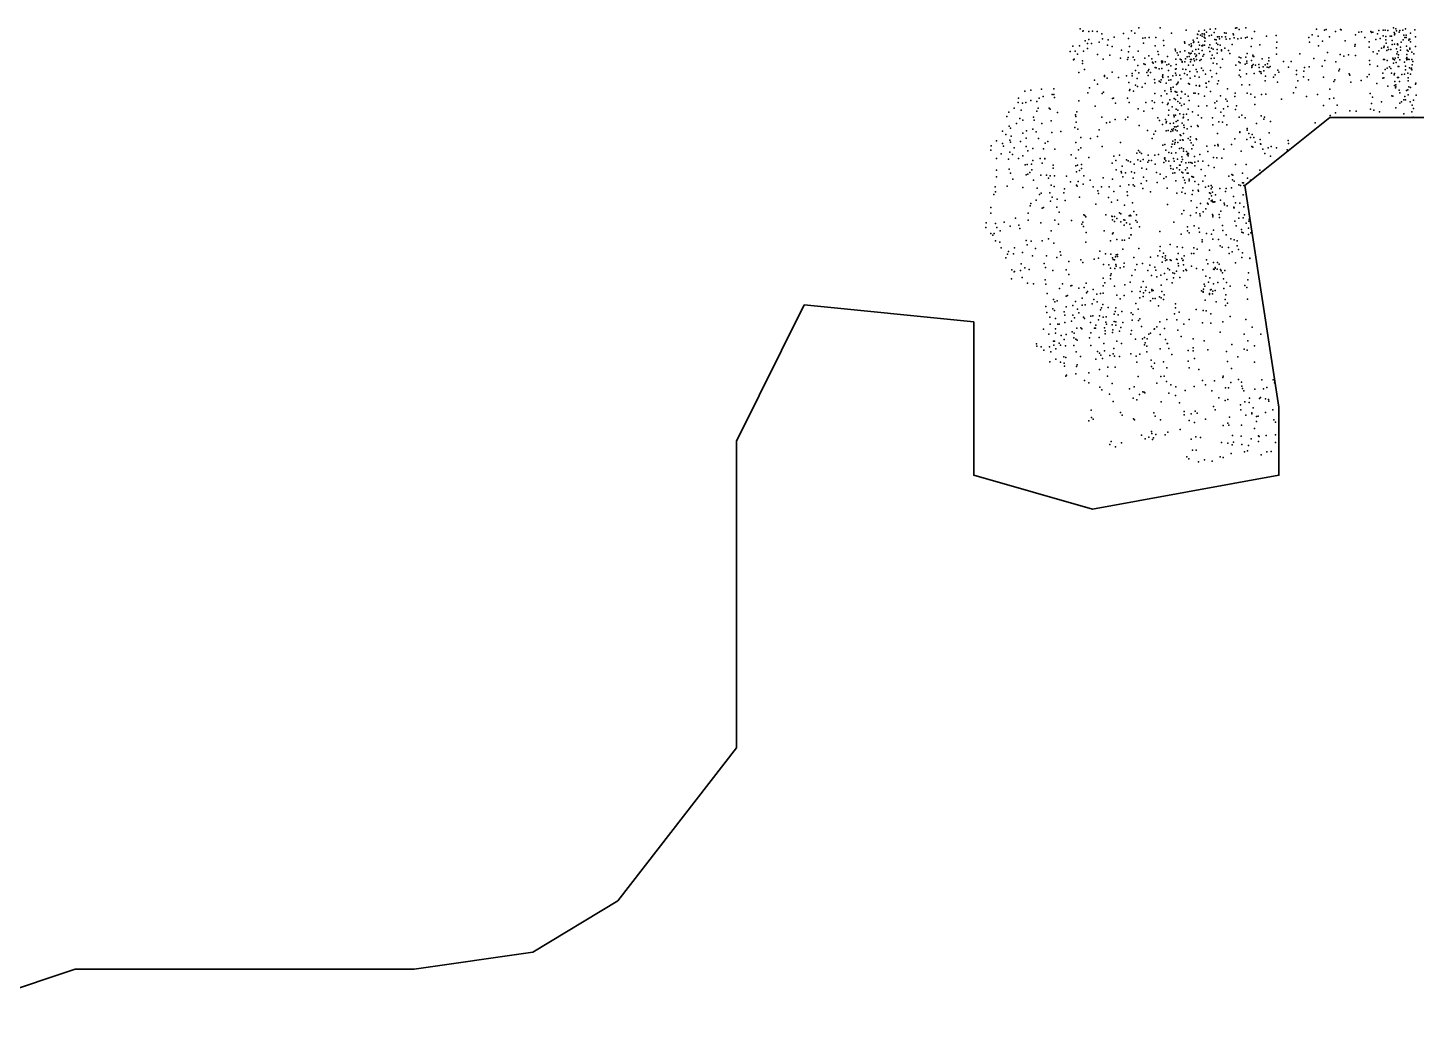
# Model space of a CAD drawing. Header units: millimetres. Extents: x -60275265 to 22802890, y -38578442 to 24337084.
# Drawn here: x 2033506 to 12418122, y -22397507 to -14973304 of the extents above; entities that cross this region are included whole.
import ezdxf

# ---------------------------------------------------------------- set-up
doc = ezdxf.new("R2010")
doc.units = ezdxf.units.MM
doc.header["$MEASUREMENT"] = 0
doc.layers.add('Outline', color=7, linetype='Continuous', true_color=0x000000)
doc.layers.add('particles', color=7, linetype='Continuous', true_color=0x000000)

msp = doc.modelspace()

# ---------------------------------------------------------------- linework, layer by layer
at = {"layer": 'Outline', "color": 3, "lineweight": 35, "true_color": 0x00ff00}
msp.add_lwpolyline([(13039331, -15644525), (11771230, -15644525), (11137351, -16154225), (11390938, -17810758), (11390938, -18320118), (9996120, -18575021), (9108430, -18320118), (9108430, -17173555), (7840611, -17045992), (7333096, -18065321), (7333096, -19467070), (7333096, -20358836), (6445571, -21505459), (5811691, -21887819), (4924165, -22014924), (3148832, -22014924), (2388023, -22014924), (1246851, -22397507)], dxfattribs=at)
at = {"layer": 'particles', "color": 93, "true_color": 0x67d435}
for p in [(9905622, -14981304), (9923622, -14999304), (9926622, -14997304), (9970622, -15000304), (9996622, -14998304), (10030622, -15001304), (10066622, -15019304), (10070622, -15055304), (10159622, -15043304), (10229622, -15015304), (10265622, -15054304), (10287622, -14997304), (10313622, -15013304), (10344622, -14973304), (10372622, -15051304), (10391622, -15049304), (10419622, -15047304), (10471622, -15045304), (10502622, -14974304), (10588622, -15013304), (10697622, -14992304), (10779622, -15051304), (10781622, -15021304), (10784622, -15024304), (10791622, -14999304), (10803622, -15029304), (10816622, -15018304), (10817622, -15036304), (10831622, -15044304), (10832622, -15019304), (10833622, -14990304), (10834622, -15025304), (10839622, -15051304), (10850622, -15006304), (10870622, -15033304), (10876622, -14983304), (10886622, -15028304), (10907622, -15008304), (10917622, -14980304), (10931622, -15041304), (10943622, -15041304), (10947622, -15055304), (10963622, -15041304), (10983622, -15011304), (10990622, -15042304), (10996622, -15013304), (11023622, -15057304), (11048622, -15018304), (11050622, -15027304), (11056622, -15049304), (11066622, -14976304), (11076622, -14973304), (11082622, -15056304), (11093622, -14985304), (11108622, -15050304), (11140622, -15048304), (11144622, -14974304), (11152622, -15043304), (11189622, -15053304), (11208622, -15000304), (11298622, -15036304), (11369622, -15030304), (11614622, -15047304), (11638622, -15026304), (11672622, -14983304), (11684622, -15037304), (11732622, -14991304), (11745622, -14986304), (11768622, -15040304), (11814622, -15001304), (11851622, -14985304), (11856622, -14988304), (11964622, -15025304), (11987622, -15007304), (12009622, -15004304), (12034622, -15045304), (12077622, -15002304), (12084622, -15009304), (12092622, -15006304), (12127622, -15018304), (12139622, -14994304), (12147622, -15054304), (12169622, -14990304), (12170622, -15033304), (12185622, -14992304), (12191622, -15039304), (12204622, -14994304), (12222622, -15035304), (12232622, -15037304), (12247622, -14974304), (12252622, -15008304), (12254622, -15027304), (12257622, -15018304), (12264622, -14981304), (12269622, -14997304), (12289622, -15007304), (12294622, -14994304), (12317622, -14992304), (12326622, -15029304), (12332622, -15045304), (12336622, -14982304), (12342622, -15045304), (12343622, -15029304), (12375622, -15014304), (12407622, -14988304), (12412622, -15041304), (9830622, -15150304), (9850622, -15111304), (9866622, -15147304), (9898622, -15109304), (9929622, -15148304), (9942622, -15070304), (9958622, -15128304), (9959622, -15090304), (9969622, -15060304), (9989622, -15091304), (10046622, -15080304), (10108622, -15103304), (10113622, -15063304), (10143622, -15114304), (10213622, -15140304), (10265622, -15152304), (10274622, -15112304), (10337622, -15148304), (10378622, -15087304), (10465622, -15109304), (10486622, -15151304), (10528622, -15068304), (10529622, -15106304), (10615622, -15134304), (10616622, -15145304), (10629622, -15161304), (10651622, -15153304), (10685622, -15079304), (10686622, -15087304), (10686622, -15146304), (10716622, -15160304), (10719622, -15101304), (10733622, -15093304), (10733622, -15114304), (10736622, -15107304), (10745622, -15148304), (10750622, -15066304), (10751622, -15083304), (10753622, -15079304), (10768622, -15136304), (10789622, -15080304), (10790622, -15133304), (10797622, -15102304), (10814622, -15107304), (10816622, -15142304), (10820622, -15109304), (10821622, -15103304), (10835622, -15103304), (10837622, -15073304), (10867622, -15121304), (10874622, -15101304), (10875622, -15150304), (10886622, -15126304), (10898622, -15134304), (10912622, -15062304), (10922622, -15064304), (10924622, -15087304), (10928622, -15136304), (10934622, -15099304), (10951622, -15104304), (10960622, -15145304), (10961622, -15139304), (10986622, -15126304), (10996622, -15058304), (11014622, -15143304), (11041622, -15098304), (11182622, -15112304), (11248622, -15100304), (11373622, -15124304), (11375622, -15080304), (11620622, -15081304), (11687622, -15109304), (11717622, -15074304), (11754622, -15158304), (11886622, -15071304), (11959622, -15111304), (11960622, -15099304), (12066622, -15079304), (12066622, -15119304), (12095622, -15152304), (12115622, -15061304), (12138622, -15146304), (12157622, -15125304), (12174622, -15120304), (12177622, -15110304), (12191622, -15063304), (12193622, -15089304), (12198622, -15144304), (12205622, -15117304), (12211622, -15135304), (12227622, -15135304), (12237622, -15069304), (12237622, -15097304), (12255622, -15095304), (12271622, -15131304), (12277622, -15094304), (12277622, -15098304), (12277622, -15153304), (12281622, -15101304), (12299622, -15119304), (12301622, -15141304), (12305622, -15081304), (12319622, -15064304), (12345622, -15110304), (12349622, -15141304), (12358622, -15148304), (12361622, -15066304), (12364622, -15059304), (12369622, -15058304), (12369622, -15125304), (12369622, -15132304), (12374622, -15079304), (12385622, -15155304), (12413622, -15114304), (9853622, -15214304), (9860622, -15209304), (9884622, -15170304), (9921622, -15221304), (9922622, -15241304), (10033622, -15173304), (10075622, -15208304), (10127622, -15178304), (10206622, -15201304), (10257622, -15211304), (10263622, -15196304), (10300622, -15194304), (10311622, -15213304), (10335622, -15256304), (10379622, -15244304), (10387622, -15201304), (10390622, -15247304), (10418622, -15183304), (10440622, -15205304), (10445622, -15231304), (10450622, -15239304), (10468622, -15228304), (10489622, -15174304), (10513622, -15223304), (10514622, -15236304), (10519622, -15231304), (10520622, -15222304), (10539622, -15229304), (10553622, -15251304), (10556622, -15189304), (10567622, -15245304), (10582622, -15257304), (10620622, -15207304), (10621622, -15249304), (10638622, -15178304), (10653622, -15209304), (10660622, -15213304), (10667622, -15230304), (10668622, -15226304), (10688622, -15229304), (10692622, -15205304), (10705622, -15190304), (10714622, -15253304), (10720622, -15189304), (10726622, -15169304), (10728622, -15229304), (10730622, -15211304), (10735622, -15164304), (10737622, -15211304), (10748622, -15253304), (10755622, -15205304), (10760622, -15221304), (10761622, -15167304), (10768622, -15189304), (10773622, -15177304), (10774622, -15211304), (10793622, -15166304), (10798622, -15218304), (10809622, -15211304), (10821622, -15185304), (10828622, -15172304), (10885622, -15204304), (10891622, -15178304), (10898622, -15237304), (10905622, -15201304), (10926622, -15244304), (10928622, -15162304), (10968622, -15207304), (11023622, -15166304), (11069622, -15253304), (11090622, -15229304), (11093622, -15194304), (11101622, -15235304), (11106622, -15197304), (11137622, -15246304), (11142622, -15192304), (11150622, -15223304), (11151622, -15239304), (11154622, -15165304), (11186622, -15217304), (11187622, -15258304), (11190622, -15259304), (11196622, -15178304), (11197622, -15187304), (11198622, -15249304), (11203622, -15188304), (11215622, -15254304), (11240622, -15247304), (11266622, -15205304), (11287622, -15250304), (11306622, -15243304), (11316622, -15197304), (11316622, -15221304), (11326622, -15264304), (11372622, -15170304), (11426622, -15226304), (11481622, -15225304), (11547622, -15168304), (11616622, -15265304), (11651622, -15204304), (11714622, -15260304), (11735622, -15217304), (11817622, -15228304), (11848622, -15172304), (11876622, -15186304), (11912622, -15175304), (11964622, -15180304), (12068622, -15217304), (12071622, -15248304), (12126622, -15167304), (12127622, -15261304), (12172622, -15211304), (12180622, -15211304), (12201622, -15217304), (12217622, -15265304), (12242622, -15201304), (12246622, -15207304), (12248622, -15239304), (12256622, -15212304), (12259622, -15201304), (12268622, -15233304), (12272622, -15167304), (12283622, -15196304), (12283622, -15262304), (12284622, -15176304), (12287622, -15262304), (12294622, -15213304), (12330622, -15231304), (12336622, -15260304), (12345622, -15202304), (12346622, -15172304), (12346622, -15214304), (12348622, -15195304), (12354622, -15208304), (12364622, -15211304), (12384622, -15210304), (12388622, -15250304), (12391622, -15226304), (12400622, -15167304), (9895622, -15308304), (9937622, -15286304), (10012622, -15364304), (10085622, -15338304), (10086622, -15330304), (10106622, -15351304), (10144622, -15306304), (10190622, -15345304), (10251622, -15332304), (10292622, -15315304), (10293622, -15332304), (10319622, -15293304), (10330622, -15353304), (10343622, -15309304), (10403622, -15308304), (10412622, -15295304), (10412622, -15330304), (10417622, -15286304), (10430622, -15308304), (10461622, -15361304), (10465622, -15269304), (10473622, -15272304), (10496622, -15281304), (10511622, -15363304), (10514622, -15278304), (10519622, -15336304), (10523622, -15326304), (10523622, -15346304), (10561622, -15341304), (10565622, -15293304), (10567622, -15365304), (10582622, -15362304), (10596622, -15333304), (10616622, -15282304), (10618622, -15313304), (10621622, -15327304), (10623622, -15280304), (10649622, -15328304), (10657622, -15354304), (10673622, -15282304), (10685622, -15316304), (10695622, -15284304), (10705622, -15324304), (10724622, -15299304), (10727622, -15350304), (10762622, -15336304), (10771622, -15285304), (10780622, -15302304), (10794622, -15343304), (10812622, -15274304), (10825622, -15293304), (10841622, -15319304), (10880622, -15293304), (10888622, -15340304), (10923622, -15314304), (10954622, -15270304), (11092622, -15327304), (11099622, -15289304), (11103622, -15341304), (11147622, -15317304), (11187622, -15270304), (11206622, -15315304), (11242622, -15269304), (11245622, -15301304), (11255622, -15302304), (11258622, -15314304), (11272622, -15266304), (11277622, -15295304), (11291622, -15336304), (11303622, -15268304), (11315622, -15271304), (11351622, -15343304), (11363622, -15325304), (11383622, -15290304), (11389622, -15304304), (11462622, -15267304), (11522622, -15293304), (11523622, -15322304), (11575622, -15339304), (11578622, -15297304), (11582622, -15271304), (11613622, -15362304), (11724622, -15343304), (11808622, -15362304), (11838622, -15295304), (11843622, -15282304), (11917622, -15318304), (11922622, -15327304), (12006622, -15368304), (12051622, -15340304), (12065622, -15322304), (12167622, -15351304), (12168622, -15313304), (12175622, -15348304), (12184622, -15286304), (12200622, -15275304), (12227622, -15277304), (12232622, -15312304), (12252622, -15324304), (12255622, -15316304), (12278622, -15345304), (12285622, -15344304), (12310622, -15323304), (12329622, -15319304), (12337622, -15287304), (12355622, -15312304), (12358622, -15348304), (12366622, -15272304), (12374622, -15319304), (12380622, -15281304), (12383622, -15274304), (12384622, -15287304), (9489622, -15447304), (9536622, -15440304), (9616622, -15432304), (9694622, -15472304), (9707622, -15429304), (9707622, -15472304), (9962622, -15460304), (9973622, -15423304), (10034622, -15396304), (10068622, -15465304), (10079622, -15454304), (10268622, -15382304), (10274622, -15442304), (10275622, -15434304), (10303622, -15448304), (10318622, -15402304), (10332622, -15412304), (10368622, -15417304), (10391622, -15390304), (10462622, -15384304), (10462622, -15464304), (10496622, -15373304), (10505622, -15381304), (10537622, -15445304), (10546622, -15387304), (10553622, -15467304), (10582622, -15423304), (10583622, -15436304), (10584622, -15449304), (10599622, -15418304), (10615622, -15450304), (10623622, -15455304), (10624622, -15397304), (10628622, -15454304), (10631622, -15389304), (10638622, -15379304), (10661622, -15450304), (10665622, -15453304), (10690622, -15469304), (10714622, -15391304), (10722622, -15396304), (10754622, -15461304), (10765622, -15462304), (10771622, -15405304), (10790622, -15468304), (10796622, -15410304), (10797622, -15405304), (10843622, -15388304), (10846622, -15387304), (10849622, -15417304), (10866622, -15375304), (10878622, -15451304), (10931622, -15393304), (10938622, -15370304), (11005622, -15430304), (11064622, -15462304), (11114622, -15401304), (11154622, -15462304), (11170622, -15401304), (11180622, -15470304), (11261622, -15472304), (11288622, -15369304), (11293622, -15469304), (11380622, -15379304), (11499622, -15459304), (11517622, -15419304), (11532622, -15370304), (11678622, -15471304), (11772622, -15432304), (11800622, -15376304), (11928622, -15381304), (12072622, -15465304), (12124622, -15391304), (12206622, -15411304), (12254622, -15405304), (12257622, -15375304), (12263622, -15423304), (12265622, -15401304), (12265622, -15414304), (12289622, -15439304), (12292622, -15375304), (12294622, -15459304), (12345622, -15442304), (12355622, -15437304), (12356622, -15369304), (12361622, -15416304), (12375622, -15420304), (12413622, -15395304), (12415622, -15387304), (9411622, -15575304), (9440622, -15533304), (9444622, -15499304), (9473622, -15537304), (9497622, -15533304), (9534622, -15516304), (9580622, -15525304), (9591622, -15575304), (9598622, -15499304), (9628622, -15487304), (9671622, -15575304), (9712622, -15495304), (9895622, -15520304), (10016622, -15560304), (10147622, -15503304), (10153622, -15500304), (10169622, -15538304), (10259622, -15500304), (10271622, -15533304), (10396622, -15531304), (10442622, -15519304), (10461622, -15533304), (10510622, -15482304), (10519622, -15533304), (10556622, -15546304), (10562622, -15538304), (10575622, -15511304), (10591622, -15564304), (10608622, -15501304), (10618622, -15509304), (10631622, -15477304), (10635622, -15525304), (10649622, -15538304), (10658622, -15499304), (10661622, -15555304), (10682622, -15545304), (10713622, -15485304), (10718622, -15516304), (10788622, -15559304), (10834622, -15484304), (10851622, -15557304), (10911622, -15534304), (10917622, -15574304), (10925622, -15521304), (10953622, -15483304), (10993622, -15506304), (11004622, -15521304), (11009622, -15563304), (11060622, -15488304), (11074622, -15556304), (11211622, -15491304), (11211622, -15546304), (11411622, -15507304), (11596622, -15487304), (11723622, -15554304), (11770622, -15505304), (11802622, -15499304), (11825622, -15551304), (12084622, -15539304), (12091622, -15491304), (12158622, -15527304), (12236622, -15481304), (12242622, -15485304), (12266622, -15573304), (12296622, -15538304), (12307622, -15528304), (12324622, -15512304), (12333622, -15488304), (12336622, -15512304), (12358622, -15474304), (12372622, -15526304), (12388622, -15551304), (12397622, -15514304), (12398622, -15576304), (12416622, -15477304), (9355622, -15638304), (9371622, -15605304), (9452622, -15652304), (9462622, -15589304), (9474622, -15665304), (9554622, -15643304), (9559622, -15665304), (9581622, -15598304), (9679622, -15582304), (9688622, -15670304), (9735622, -15607304), (9869622, -15624304), (9871622, -15637304), (9874622, -15679304), (9878622, -15601304), (10066622, -15643304), (10126622, -15679304), (10165622, -15659304), (10243622, -15658304), (10261622, -15641304), (10338622, -15580304), (10379622, -15598304), (10444622, -15577304), (10485622, -15646304), (10498622, -15666304), (10542622, -15658304), (10549622, -15675304), (10565622, -15628304), (10567622, -15590304), (10605622, -15626304), (10607622, -15639304), (10616622, -15627304), (10621622, -15582304), (10622622, -15674304), (10635622, -15589304), (10635622, -15666304), (10650622, -15617304), (10674622, -15647304), (10677622, -15643304), (10678622, -15621304), (10700622, -15620304), (10713622, -15582304), (10713622, -15662304), (10744622, -15603304), (10787622, -15628304), (10812622, -15648304), (10893622, -15647304), (10940622, -15676304), (10957622, -15604304), (10968622, -15678304), (10977622, -15580304), (10978622, -15633304), (11067622, -15584304), (11092622, -15642304), (11114622, -15628304), (11139622, -15646304), (11257622, -15632304), (11277622, -15657304), (11282622, -15641304), (11328622, -15675304), (11774622, -15629304), (11813622, -15609304), (11921622, -15595304), (11969622, -15596304), (12075622, -15582304), (12100622, -15590304), (12143622, -15603304), (12324622, -15618304), (12385622, -15601304), (12394622, -15641304), (9322622, -15747304), (9348622, -15772304), (9372622, -15708304), (9382622, -15723304), (9389622, -15783304), (9427622, -15690304), (9476622, -15761304), (9502622, -15744304), (9549622, -15731304), (9574622, -15752304), (9617622, -15689304), (9691622, -15756304), (9759622, -15750304), (9863622, -15719304), (9887622, -15731304), (10047622, -15737304), (10102622, -15683304), (10346622, -15704304), (10408622, -15742304), (10456622, -15769304), (10468622, -15746304), (10520622, -15697304), (10547622, -15745304), (10548622, -15685304), (10561622, -15741304), (10578622, -15688304), (10582622, -15750304), (10589622, -15733304), (10597622, -15745304), (10602622, -15729304), (10603622, -15687304), (10609622, -15714304), (10616622, -15736304), (10621622, -15714304), (10630622, -15745304), (10635622, -15709304), (10653622, -15774304), (10658622, -15779304), (10667622, -15686304), (10676622, -15763304), (10680622, -15701304), (10682622, -15720304), (10705622, -15729304), (10734622, -15712304), (10782622, -15705304), (10787622, -15711304), (10897622, -15699304), (10932622, -15763304), (11002622, -15698304), (11099622, -15751304), (11099622, -15756304), (11152622, -15738304), (11154622, -15727304), (11165622, -15765304), (11191622, -15771304), (11224622, -15690304), (11318622, -15759304), (11661622, -15685304), (9236622, -15888304), (9238622, -15856304), (9277622, -15818304), (9324622, -15840304), (9331622, -15858304), (9379622, -15814304), (9382622, -15829304), (9411622, -15872304), (9457622, -15825304), (9500622, -15860304), (9501622, -15798304), (9549622, -15876304), (9593622, -15802304), (9630622, -15878304), (9642622, -15837304), (9662622, -15823304), (9715622, -15880304), (9872622, -15831304), (9891622, -15885304), (9908622, -15793304), (9909622, -15870304), (9982622, -15801304), (10034622, -15787304), (10069622, -15861304), (10205622, -15832304), (10442622, -15802304), (10522622, -15852304), (10537622, -15847304), (10588622, -15863304), (10592622, -15843304), (10598622, -15822304), (10609622, -15843304), (10614622, -15812304), (10615622, -15832304), (10634622, -15831304), (10648622, -15875304), (10651622, -15813304), (10662622, -15871304), (10670622, -15811304), (10675622, -15815304), (10677622, -15878304), (10713622, -15802304), (10727622, -15813304), (10729622, -15789304), (10734622, -15835304), (10739622, -15879304), (10750622, -15852304), (10771622, -15804304), (10775622, -15809304), (10851622, -15858304), (10911622, -15854304), (10933622, -15847304), (10937622, -15857304), (10978622, -15882304), (11036622, -15847304), (11062622, -15805304), (11150622, -15810304), (11177622, -15795304), (11188622, -15862304), (11196622, -15866304), (11203622, -15794304), (11214622, -15830304), (11251622, -15810304), (11253622, -15841304), (11256622, -15844304), (11269622, -15882304), (11310622, -15871304), (11332622, -15862304), (11373622, -15872304), (11451622, -15887304), (11460622, -15816304), (11461622, -15840304), (9279622, -15952304), (9312622, -15916304), (9369622, -15956304), (9377622, -15904304), (9399622, -15920304), (9444622, -15952304), (9474622, -15930304), (9512622, -15893304), (9551622, -15966304), (9606622, -15952304), (9620622, -15986304), (9640622, -15951304), (9640622, -15954304), (9837622, -15923304), (9871622, -15949304), (9968622, -15943304), (10143622, -15987304), (10157622, -15934304), (10172622, -15966304), (10197622, -15927304), (10250622, -15962304), (10264622, -15969304), (10281622, -15977304), (10328622, -15912304), (10336622, -15961304), (10340622, -15892304), (10350622, -15903304), (10355622, -15970304), (10363622, -15914304), (10375622, -15958304), (10409622, -15978304), (10413622, -15926304), (10417622, -15967304), (10438622, -15966304), (10462622, -15927304), (10491622, -15920304), (10530622, -15980304), (10534622, -15948304), (10536622, -15947304), (10538622, -15955304), (10544622, -15968304), (10545622, -15889304), (10567622, -15971304), (10568622, -15907304), (10587622, -15912304), (10603622, -15952304), (10606622, -15971304), (10620622, -15909304), (10633622, -15957304), (10661622, -15975304), (10664622, -15938304), (10670622, -15959304), (10676622, -15895304), (10694622, -15983304), (10700622, -15898304), (10705622, -15920304), (10710622, -15911304), (10712622, -15930304), (10714622, -15916304), (10717622, -15982304), (10731622, -15980304), (10741622, -15986304), (10760622, -15935304), (10761622, -15978304), (10786622, -15970304), (10798622, -15922304), (10822622, -15972304), (10859622, -15898304), (10902622, -15944304), (10926622, -15945304), (10963622, -15949304), (11107622, -15895304), (11285622, -15913304), (11328622, -15933304), (9278622, -16038304), (9278622, -16087304), (9372622, -16030304), (9384622, -16061304), (9492622, -15999304), (9501622, -16074304), (9508622, -15995304), (9513622, -16068304), (9527622, -16056304), (9541622, -15994304), (9543622, -16036304), (9610622, -16076304), (9653622, -16075304), (9679622, -16080304), (9701622, -16024304), (9702622, -16002304), (9713622, -16080304), (9803622, -16084304), (9871622, -16007304), (9877622, -16050304), (9883622, -16002304), (9899622, -16040304), (9914622, -16025304), (9915622, -15995304), (9932622, -16081304), (10174622, -16036304), (10210622, -16047304), (10213622, -16058304), (10218622, -16008304), (10222622, -16089304), (10244622, -16057304), (10289622, -16051304), (10309622, -15993304), (10310622, -16057304), (10364622, -16024304), (10377622, -16091304), (10401622, -16032304), (10466622, -15993304), (10474622, -16056304), (10503622, -16068304), (10548622, -16087304), (10580622, -16007304), (10583622, -16025304), (10596622, -16061304), (10600622, -16030304), (10613622, -16059304), (10628622, -16021304), (10647622, -16035304), (10648622, -16001304), (10651622, -16002304), (10664622, -16054304), (10673622, -16059304), (10675622, -16094304), (10691622, -16036304), (10705622, -16021304), (10705622, -16061304), (10712622, -16060304), (10739622, -16085304), (10743622, -16087304), (10752622, -16091304), (10761622, -16006304), (10810622, -16034304), (10839622, -16080304), (10863622, -16004304), (10907622, -16019304), (11017622, -16083304), (11038622, -16071304), (11047622, -16075304), (11066622, -15997304), (11117622, -16060304), (11146622, -15995304), (11247622, -16037304), (11247622, -16065304), (9269622, -16162304), (9357622, -16159304), (9401622, -16106304), (9474622, -16168304), (9555622, -16113304), (9583622, -16173304), (9667622, -16097304), (9687622, -16150304), (9710622, -16161304), (9788622, -16179304), (9831622, -16125304), (9877622, -16150304), (9882622, -16157304), (9889622, -16123304), (9927622, -16142304), (9978622, -16114304), (10001622, -16163304), (10035622, -16193304), (10064622, -16162304), (10077622, -16096304), (10120622, -16162304), (10147622, -16105304), (10157622, -16197304), (10204622, -16158304), (10269622, -16147304), (10300622, -16149304), (10301622, -16099304), (10311622, -16158304), (10360622, -16137304), (10372622, -16175304), (10400622, -16119304), (10479622, -16131304), (10530622, -16101304), (10555622, -16174304), (10619622, -16117304), (10671622, -16171304), (10684622, -16114304), (10689622, -16132304), (10720622, -16105304), (10720622, -16119304), (10746622, -16191304), (10762622, -16122304), (10786622, -16189304), (10788622, -16196304), (10789622, -16145304), (10821622, -16121304), (10841622, -16166304), (10865622, -16158304), (10883622, -16179304), (10884622, -16153304), (10891622, -16165304), (10949622, -16176304), (10992622, -16197304), (10996622, -16175304), (11036622, -16170304), (11044622, -16111304), (11057622, -16120304), (11091622, -16149304), (11104622, -16154304), (11117622, -16133304), (11126622, -16132304), (11129622, -16154304), (11155622, -16098304), (11179622, -16112304), (9258622, -16220304), (9271622, -16200304), (9535622, -16287304), (9576622, -16262304), (9599622, -16221304), (9613622, -16211304), (9678622, -16207304), (9682622, -16271304), (9694622, -16239304), (9732622, -16254304), (9782622, -16207304), (9792622, -16266304), (9900622, -16240304), (10020622, -16292304), (10040622, -16214304), (10116622, -16242304), (10139622, -16277304), (10183622, -16262304), (10235622, -16299304), (10255622, -16200304), (10258622, -16228304), (10295622, -16282304), (10430622, -16200304), (10556622, -16295304), (10627622, -16210304), (10665622, -16203304), (10690622, -16213304), (10733622, -16267304), (10741622, -16220304), (10803622, -16287304), (10856622, -16286304), (10862622, -16293304), (10869622, -16252304), (10871622, -16207304), (10879622, -16214304), (10883622, -16268304), (10887622, -16231304), (10892622, -16263304), (10893622, -16202304), (10894622, -16276304), (10904622, -16276304), (10904622, -16278304), (10911622, -16276304), (10916622, -16224304), (10954622, -16262304), (10980622, -16286304), (10984622, -16298304), (11052622, -16235304), (11065622, -16282304), (11097622, -16286304), (11124622, -16222304), (9235622, -16318304), (9237622, -16359304), (9421622, -16398304), (9516622, -16360304), (9531622, -16306304), (9621622, -16322304), (9631622, -16318304), (9730622, -16314304), (9746622, -16352304), (9932622, -16373304), (9940622, -16377304), (9946622, -16387304), (10097622, -16373304), (10140622, -16383304), (10143622, -16386304), (10161622, -16384304), (10178622, -16400304), (10197622, -16358304), (10208622, -16364304), (10271622, -16381304), (10277622, -16374304), (10283622, -16381304), (10306622, -16348304), (10326622, -16373304), (10664622, -16364304), (10679622, -16341304), (10728622, -16378304), (10771622, -16357304), (10777622, -16317304), (10800622, -16366304), (10802622, -16380304), (10825622, -16351304), (10843622, -16328304), (10893622, -16371304), (10895622, -16378304), (10896622, -16387304), (10944622, -16370304), (10947622, -16392304), (10955622, -16344304), (11003622, -16305304), (11054622, -16314304), (11054622, -16319304), (11055622, -16319304), (11091622, -16397304), (11093622, -16354304), (11122622, -16395304), (11129622, -16313304), (11133622, -16373304), (11169622, -16406304), (9199622, -16467304), (9200622, -16431304), (9270622, -16436304), (9281622, -16467304), (9305622, -16493304), (9336622, -16426304), (9380622, -16456304), (9445622, -16449304), (9453622, -16475304), (9515622, -16412304), (9611622, -16433304), (9687622, -16492304), (9715622, -16412304), (9742622, -16443304), (9839622, -16416304), (9917622, -16443304), (9924622, -16427304), (9930622, -16460304), (9950622, -16504304), (10083622, -16491304), (10145622, -16411304), (10152622, -16506304), (10162622, -16422304), (10208622, -16424304), (10231622, -16410304), (10234622, -16449304), (10238622, -16412304), (10251622, -16431304), (10276622, -16443304), (10286622, -16473304), (10320622, -16414304), (10330622, -16426304), (10348622, -16461304), (10500622, -16497304), (10604622, -16426304), (10706622, -16493304), (10707622, -16461304), (10720622, -16506304), (10756622, -16455304), (10792622, -16472304), (10796622, -16501304), (10902622, -16486304), (10968622, -16452304), (10972622, -16489304), (11060622, -16420304), (11071622, -16454304), (11111622, -16481304), (11112622, -16503304), (11124622, -16508304), (11145622, -16434304), (11163622, -16472304), (11166622, -16419304), (11181622, -16507304), (9235622, -16513304), (9250622, -16524304), (9260622, -16513304), (9271622, -16567304), (9302622, -16577304), (9499622, -16564304), (9507622, -16598304), (9537622, -16570304), (9621622, -16566304), (9668622, -16552304), (9708622, -16585304), (9947622, -16578304), (10130622, -16567304), (10146622, -16514304), (10178622, -16556304), (10219622, -16562304), (10236622, -16563304), (10270622, -16547304), (10282622, -16521304), (10285622, -16521304), (10503622, -16610304), (10577622, -16594304), (10630622, -16611304), (10659622, -16517304), (10817622, -16559304), (10817622, -16574304), (10849622, -16513304), (10887622, -16517304), (10896622, -16554304), (10939622, -16558304), (10950622, -16605304), (10965622, -16614304), (10997622, -16521304), (11031622, -16551304), (11057622, -16560304), (11077622, -16568304), (11077622, -16605304), (11162622, -16520304), (9314622, -16619304), (9347622, -16695304), (9360622, -16666304), (9368622, -16646304), (9406622, -16663304), (9414622, -16620304), (9472622, -16655304), (9547622, -16678304), (9571622, -16623304), (9652622, -16680304), (9730622, -16691304), (9754622, -16648304), (9759622, -16673304), (9908622, -16709304), (10009622, -16703304), (10041622, -16696304), (10051622, -16644304), (10094622, -16663304), (10134622, -16666304), (10147622, -16693304), (10151622, -16706304), (10161622, -16710304), (10168622, -16687304), (10173622, -16672304), (10182622, -16669304), (10183622, -16685304), (10222622, -16630304), (10305622, -16691304), (10342622, -16624304), (10431622, -16689304), (10486622, -16679304), (10499622, -16641304), (10519622, -16687304), (10528622, -16659304), (10540622, -16696304), (10541622, -16680304), (10541622, -16715304), (10552622, -16709304), (10576622, -16708304), (10584622, -16713304), (10625622, -16705304), (10630622, -16706304), (10637622, -16662304), (10665622, -16700304), (10669622, -16617304), (10672622, -16715304), (10675622, -16711304), (10682622, -16680304), (10736622, -16661304), (10753622, -16618304), (10753622, -16662304), (10780622, -16630304), (10850622, -16709304), (10871622, -16637304), (11013622, -16616304), (11019622, -16661304), (11042622, -16650304), (11089622, -16632304), (11112622, -16692304), (11119622, -16657304), (11173622, -16699304), (11174622, -16697304), (9393622, -16785304), (9410622, -16798304), (9412622, -16797304), (9458622, -16789304), (9462622, -16739304), (9491622, -16768304), (9522622, -16782304), (9634622, -16736304), (9644622, -16767304), (9700622, -16790304), (9800622, -16784304), (9819622, -16722304), (9819622, -16819304), (9923622, -16729304), (10078622, -16745304), (10118622, -16746304), (10131622, -16771304), (10136622, -16813304), (10164622, -16773304), (10172622, -16744304), (10173622, -16756304), (10202622, -16770304), (10231622, -16761304), (10232622, -16735304), (10316622, -16785304), (10328622, -16743304), (10371622, -16736304), (10409622, -16788304), (10425622, -16749304), (10462622, -16763304), (10471622, -16787304), (10517622, -16726304), (10534622, -16812304), (10560622, -16774304), (10571622, -16785304), (10598622, -16807304), (10610622, -16812304), (10624622, -16793304), (10636622, -16736304), (10639622, -16754304), (10677622, -16791304), (10678622, -16746304), (10695622, -16781304), (10700622, -16788304), (10737622, -16757304), (10773622, -16773304), (10822622, -16783304), (10858622, -16739304), (10901622, -16779304), (10902622, -16728304), (10905622, -16781304), (10914622, -16767304), (10914622, -16771304), (10928622, -16778304), (10930622, -16729304), (10944622, -16742304), (10954622, -16781304), (10959622, -16791304), (10968622, -16807304), (10986622, -16789304), (11066622, -16732304), (11163622, -16807304), (9390622, -16852304), (9471622, -16841304), (9511622, -16884304), (9554622, -16888304), (9641622, -16859304), (9647622, -16891304), (9750622, -16924304), (9773622, -16888304), (9835622, -16903304), (9842622, -16902304), (9893622, -16921304), (9935622, -16917304), (9949622, -16883304), (10075622, -16846304), (10076622, -16904304), (10088622, -16882304), (10131622, -16825304), (10131622, -16851304), (10162622, -16906304), (10237622, -16896304), (10279622, -16875304), (10290622, -16825304), (10361622, -16913304), (10374622, -16872304), (10398622, -16913304), (10437622, -16825304), (10477622, -16836304), (10507622, -16824304), (10509622, -16899304), (10551622, -16855304), (10593622, -16882304), (10602622, -16843304), (10649622, -16841304), (10831622, -16891304), (10836622, -16905304), (10844622, -16831304), (10863622, -16876304), (10873622, -16843304), (10901622, -16889304), (10933622, -16878304), (10976622, -16852304), (10978622, -16924304), (10999622, -16879304), (11026622, -16907304), (11135622, -16900304), (11151622, -16917304), (11159622, -16859304), (9657622, -16960304), (9705622, -17005304), (9715622, -17023304), (9733622, -17015304), (9800622, -16980304), (9810622, -16975304), (9869622, -17021304), (9918622, -16996304), (9951622, -16956304), (9960622, -16945304), (10002622, -16931304), (10006622, -17006304), (10028622, -16967304), (10032622, -17023304), (10057622, -16961304), (10077622, -16959304), (10177622, -16974304), (10204622, -17000304), (10234622, -16976304), (10290622, -16945304), (10351622, -16994304), (10354622, -16946304), (10376622, -16984304), (10377622, -16956304), (10393622, -16938304), (10422622, -16954304), (10431622, -17016304), (10439622, -16932304), (10439622, -16942304), (10448622, -16998304), (10449622, -16938304), (10465622, -16998304), (10498622, -16985304), (10510622, -16993304), (10516622, -16947304), (10527622, -17006304), (10533622, -16971304), (10811622, -16940304), (10823622, -16950304), (10824622, -16946304), (10826622, -16928304), (10840622, -17010304), (10871622, -16968304), (10872622, -16961304), (10880622, -16934304), (10883622, -16932304), (10893622, -16963304), (10895622, -16944304), (10914622, -16939304), (10921622, -17023304), (10988622, -17006304), (10993622, -16971304), (11155622, -17003304), (9648622, -17058304), (9655622, -17102304), (9700622, -17075304), (9712622, -17088304), (9785622, -17097304), (9790622, -17123304), (9799622, -17060304), (9848622, -17122304), (9850622, -17050304), (9885622, -17078304), (9895622, -17105304), (9918622, -17049304), (9941622, -17045304), (9983622, -17131304), (9993622, -17038304), (9998622, -17127304), (10048622, -17129304), (10055622, -17082304), (10063622, -17067304), (10074622, -17042304), (10113622, -17066304), (10159622, -17116304), (10166622, -17096304), (10170622, -17068304), (10189622, -17121304), (10215622, -17096304), (10285622, -17106304), (10299622, -17117304), (10320622, -17036304), (10338622, -17078304), (10489622, -17054304), (10609622, -17113304), (10617622, -17069304), (10618622, -17038304), (10644622, -17100304), (10772622, -17080304), (10824622, -17088304), (10847622, -17090304), (10881622, -17114304), (10991622, -17051304), (11007622, -17033304), (11025622, -17134304), (9631622, -17227304), (9677622, -17138304), (9679622, -17189304), (9719622, -17149304), (9720622, -17225304), (9738622, -17191304), (9747622, -17191304), (9789622, -17177304), (9839622, -17169304), (9861622, -17143304), (9880622, -17221304), (9908622, -17218304), (9917622, -17224304), (9928622, -17138304), (9936622, -17149304), (9982622, -17177304), (10011622, -17221304), (10018622, -17220304), (10022622, -17197304), (10041622, -17157304), (10075622, -17137304), (10086622, -17217304), (10097622, -17175304), (10098622, -17135304), (10102622, -17190304), (10143622, -17194304), (10149622, -17232304), (10159622, -17170304), (10171622, -17174304), (10172622, -17198304), (10209622, -17214304), (10222622, -17178304), (10287622, -17237304), (10293622, -17160304), (10341622, -17164304), (10350622, -17151304), (10363622, -17208304), (10457622, -17227304), (10461622, -17225304), (10478622, -17209304), (10499622, -17172304), (10535622, -17223304), (10552622, -17155304), (10626622, -17158304), (10634622, -17234304), (10680622, -17189304), (10719622, -17156304), (10818622, -17181304), (10881622, -17184304), (10970622, -17172304), (11142622, -17155304), (11190622, -17212304), (9578622, -17337304), (9669622, -17265304), (9704622, -17317304), (9713622, -17317304), (9720622, -17257304), (9747622, -17333304), (9761622, -17274304), (9785622, -17306304), (9799622, -17268304), (9843622, -17248304), (9856622, -17292304), (9859622, -17258304), (9872622, -17302304), (9882622, -17310304), (9974622, -17293304), (9985622, -17254304), (10047622, -17289304), (10082622, -17334304), (10090622, -17241304), (10090622, -17263304), (10145622, -17253304), (10177622, -17318304), (10198622, -17242304), (10213622, -17334304), (10283622, -17266304), (10318622, -17302304), (10370622, -17301304), (10384622, -17291304), (10390622, -17330304), (10404622, -17299304), (10417622, -17266304), (10431622, -17257304), (10503622, -17267304), (10541622, -17306304), (10554622, -17334304), (10556622, -17336304), (10659622, -17283304), (10750622, -17300304), (10832622, -17316304), (10952622, -17249304), (11039622, -17342304), (11131622, -17266304), (11157622, -17314304), (11255622, -17264304), (9579622, -17356304), (9612622, -17361304), (9632622, -17385304), (9674622, -17360304), (9684622, -17396304), (9707622, -17348304), (9723622, -17375304), (9756622, -17347304), (9782622, -17435304), (9794622, -17352304), (9798622, -17440304), (9857622, -17349304), (9875622, -17396304), (9906622, -17432304), (9985622, -17349304), (10034622, -17395304), (10048622, -17407304), (10059622, -17421304), (10087622, -17389304), (10127622, -17424304), (10150622, -17412304), (10155622, -17372304), (10160622, -17429304), (10198622, -17433304), (10284622, -17413304), (10323622, -17430304), (10350622, -17414304), (10385622, -17345304), (10403622, -17355304), (10403622, -17398304), (10502622, -17374304), (10567622, -17373304), (10589622, -17418304), (10713622, -17388304), (10748622, -17389304), (10750622, -17367304), (10859622, -17382304), (10998622, -17394304), (11083622, -17434304), (11131622, -17377304), (11153622, -17384304), (11207622, -17353304), (9677622, -17473304), (9723622, -17451304), (9758622, -17475304), (9784622, -17481304), (9787622, -17504304), (9877622, -17507304), (9882622, -17495304), (10022622, -17452304), (10048622, -17529304), (10070622, -17448304), (10110622, -17511304), (10166622, -17512304), (10328622, -17474304), (10436622, -17459304), (10437622, -17507304), (10449622, -17523304), (10461622, -17482304), (10528622, -17471304), (10551622, -17516304), (10713622, -17466304), (10720622, -17516304), (10759622, -17446304), (10792622, -17529304), (11006622, -17470304), (11037622, -17522304), (11209622, -17475304), (9797622, -17578304), (9802622, -17571304), (9872622, -17563304), (9937622, -17611304), (9969622, -17555304), (9970622, -17629304), (10108622, -17578304), (10143622, -17633304), (10338622, -17582304), (10478622, -17631304), (10508622, -17582304), (10533622, -17578304), (10549622, -17619304), (10582622, -17644304), (10819622, -17612304), (10842622, -17645304), (10908622, -17614304), (10972622, -17588304), (10974622, -17580304), (11031622, -17627304), (11087622, -17604304), (11110622, -17625304), (11262622, -17606304), (11348622, -17607304), (11357622, -17628304), (10051622, -17662304), (10066622, -17682304), (10124622, -17715304), (10273622, -17673304), (10300622, -17745304), (10308622, -17658304), (10327622, -17756304), (10347622, -17717304), (10372622, -17696304), (10383622, -17699304), (10387622, -17703304), (10567622, -17706304), (10618622, -17723304), (10620622, -17659304), (10689622, -17687304), (10757622, -17657304), (10888622, -17689304), (10942622, -17742304), (10992622, -17666304), (11009622, -17755304), (11013622, -17666304), (11112622, -17655304), (11118622, -17672304), (11129622, -17690304), (11170622, -17745304), (11211622, -17676304), (11246622, -17747304), (11254622, -17740304), (11274622, -17675304), (11289622, -17748304), (11301622, -17665304), (11313622, -17754304), (9987622, -17834304), (10151622, -17769304), (10205622, -17850304), (10456622, -17854304), (10511622, -17770304), (10647622, -17778304), (10682622, -17844304), (10765622, -17842304), (10779622, -17857304), (10902622, -17807304), (10914622, -17832304), (10989622, -17761304), (11104622, -17793304), (11105622, -17830304), (11136622, -17771304), (11169622, -17775304), (11189622, -17853304), (11197622, -17817304), (11291622, -17850304), (11314622, -17765304), (11346622, -17831304), (9970622, -17914304), (9990622, -17889304), (10002622, -17901304), (10217622, -17871304), (10303622, -17898304), (10311622, -17905304), (10466622, -17879304), (10505622, -17907304), (10682622, -17869304), (10720622, -17912304), (10733622, -17862304), (10758622, -17927304), (10841622, -17900304), (10974622, -17949304), (11009622, -17931304), (11016622, -17945304), (11021622, -17887304), (11110622, -17947304), (11144622, -17870304), (11189622, -17862304), (11223622, -17881304), (11224622, -17918304), (11235622, -17879304), (11353622, -17905304), (11366622, -17924304), (10136622, -18068304), (10362622, -18020304), (10390622, -18048304), (10418622, -18035304), (10438622, -17994304), (10440622, -18007304), (10446622, -18053304), (10452622, -18040304), (10471622, -18015304), (10540622, -18017304), (10560622, -17997304), (10651622, -17978304), (10734622, -18050304), (10770622, -18032304), (10803622, -18038304), (11044622, -18023304), (11107622, -18027304), (11183622, -18049304), (11208622, -17970304), (11238622, -18025304), (11239622, -18068304), (11244622, -18030304), (11296622, -18023304), (11366622, -18018304), (10127622, -18090304), (10168622, -18107304), (10214622, -18077304), (10744622, -18132304), (10771622, -18133304), (10962622, -18076304), (11008622, -18080304), (11034622, -18157304), (11040622, -18092304), (11051622, -18072304), (11114622, -18091304), (11134622, -18145304), (11155622, -18137304), (11162622, -18099304), (11257622, -18168304), (11299622, -18145304), (11332622, -18143304), (11364622, -18076304), (10701622, -18182304), (10716622, -18198304), (10788622, -18221304), (10835622, -18205304), (10891622, -18216304), (10952622, -18182304), (10974622, -18188304)]:
    msp.add_point(p, dxfattribs=at)

doc.saveas('drawing.dxf')
